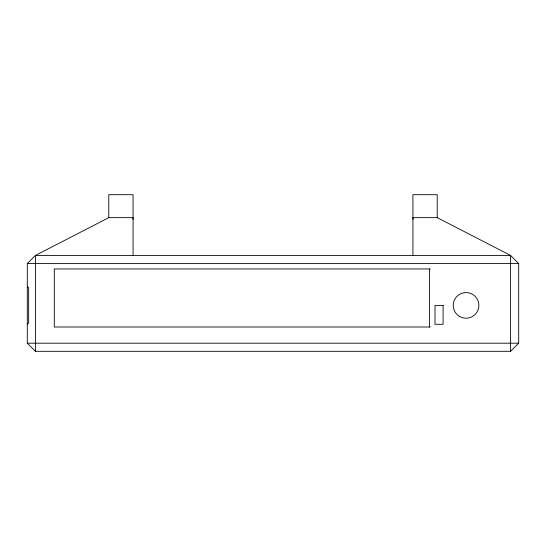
<?xml version="1.0" encoding="UTF-8"?>
<svg xmlns="http://www.w3.org/2000/svg" width="546" height="546" viewBox="0 0 546 546"><rect width="100%" height="100%" fill="white"/><g stroke="black" fill="none" stroke-linecap="round" stroke-linejoin="round"><path stroke-width="0.82" d="M132.951 219.328L133.074 217.649L108.77 217.649L35.401 255.453L27.3 263.547L27.3 343.202L35.401 351.303L510.599 351.303L518.7 343.202L518.7 263.547L510.599 255.453L437.23 217.649L412.926 217.649L413.049 219.328M27.3 324.297L28.651 322.952L28.651 287.851L27.3 286.5M27.3 263.547L518.7 263.547M430.309 268.953L54.3 268.953L54.3 326.999L430.309 326.999M27.3 343.202L518.7 343.202M510.599 351.303L510.599 255.453L35.401 255.453L35.401 351.303M437.23 217.649L437.23 194.697L412.926 194.697L412.926 255.453M429.6 268.953L429.6 326.999M133.074 255.453L133.074 194.697L108.77 194.697L108.77 217.649M443.099 305.398L434.998 305.398L434.998 324.297L443.099 324.297L443.099 305.398M459.636 316.509A12.824 12.824 0 0 0 478.876 305.398A12.824 12.824 0 0 0 459.636 294.294A12.824 12.824 0 0 0 459.636 316.509"/></g></svg>
